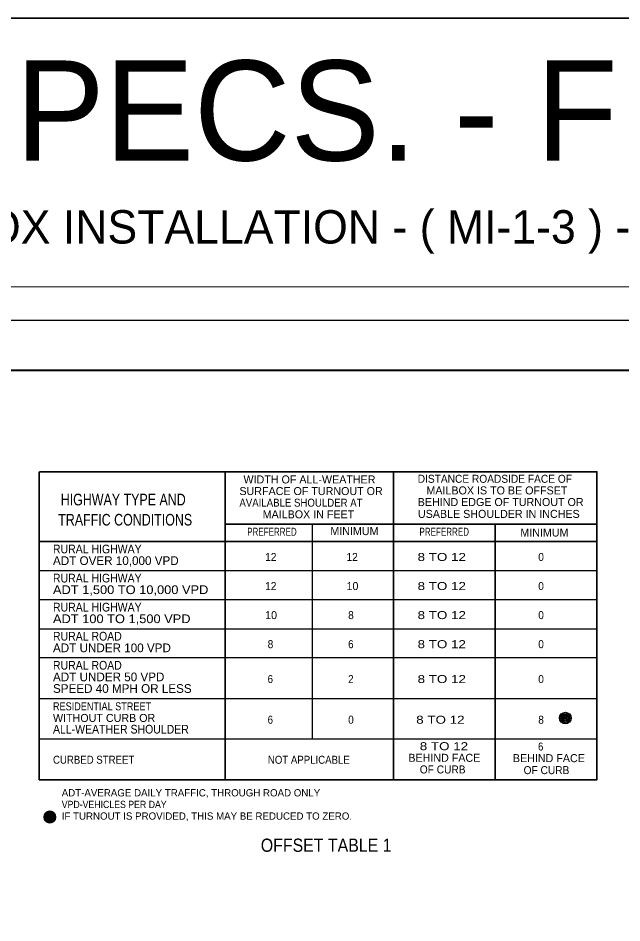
# Model space of a CAD drawing. Extents: x 476 to 850, y 297 to 573.
# Drawn here: x 599.4 to 690, y 437.5 to 573.1 of the extents above; entities that cross this region are included whole.
import ezdxf

# ---------------------------------------------------------------- set-up
doc = ezdxf.new("R2010")
doc.units = 0
doc.header["$LTSCALE"] = 0.48
for name, color, linetype, lineweight in [('1', 7, 'Continuous', 25), ('10', 7, 'Continuous', 13), ('3', 7, 'Continuous', 13)]:
    doc.layers.add(name, color=color, linetype=linetype, lineweight=lineweight)

msp = doc.modelspace()

# ---------------------------------------------------------------- linework, layer by layer
at = {"layer": '1', "lineweight": 13}
msp.add_line((481.8721, 532.8235), (841.8451, 532.8235), dxfattribs=at)
at = {"layer": '1', "lineweight": 40}
msp.add_line((511.8699, 520.3248), (836.8452, 520.3248), dxfattribs=at)
at = {"layer": '1', "lineweight": 35}
for p, q in [((630.4784, 505.1068), (630.4784, 458.9332)), ((655.7433, 505.1068), (655.7433, 458.9332)), ((686.2352, 497.2659), (630.4784, 497.2659)), ((670.9892, 497.2659), (670.9892, 458.9332)), ((686.2352, 494.6524), (602.6, 494.6524))]:
    msp.add_line(p, q, dxfattribs=at)
at = {"layer": '1'}
for p, q in [((643.5464, 497.2659), (643.5464, 465.0316)), ((602.6, 490.2964), (686.2352, 490.2964)), ((602.6, 485.9404), (686.2352, 485.9404)), ((602.6, 481.5844), (686.2352, 481.5844)), ((686.2352, 477.2284), (602.6, 477.2284)), ((602.6, 471.1299), (686.2352, 471.1299)), ((686.2352, 465.0316), (602.6, 465.0316))]:
    msp.add_line(p, q, dxfattribs=at)
msp.add_lwpolyline([(496.8709, 307.8408), (496.8709, 527.824), (841.8451, 527.824)], dxfattribs=at)
at = {"layer": '1', "lineweight": 35}
msp.add_lwpolyline([(602.6, 505.1068), (602.6, 458.9332), (686.2352, 458.9332), (686.2352, 505.1068), (602.6348, 505.1068)], dxfattribs=at)
at = {"layer": '1'}
for radius in [0.8712, 0.697, 0.5227, 0.3485, 0.1742, 0.0871]:
    msp.add_arc((681.4899, 468.1922), radius, 0, 359.99998, dxfattribs=at)
at = {"layer": '10'}
for p, q in [((603.2998, 453.3574), (605.11, 453.3574)), ((603.307, 453.4664), (605.1027, 453.4664)), ((603.3071, 453.2485), (605.1029, 453.2485)), ((603.3274, 453.5753), (605.0823, 453.5753)), ((603.3274, 453.1397), (605.0824, 453.1397)), ((603.3614, 453.0308), (605.0481, 453.0308)), ((603.3616, 453.6842), (605.0482, 453.6842)), ((603.3864, 452.9734), (603.3864, 453.7414)), ((603.4119, 453.793), (604.9977, 453.793)), ((603.4119, 452.9219), (604.9979, 452.9219)), ((603.4831, 453.9019), (604.9267, 453.9019)), ((603.4953, 452.7963), (603.4953, 453.9183)), ((603.5795, 454.0109), (604.8301, 454.0109)), ((603.6042, 452.6815), (603.6042, 454.0331)), ((603.7131, 452.5981), (603.7131, 454.1169)), ((603.7181, 454.1198), (604.6915, 454.1198)), ((603.8219, 452.5384), (603.8219, 454.1764)), ((603.9309, 452.495), (603.9309, 454.2195)), ((603.9622, 454.2287), (604.4473, 454.2287)), ((604.0398, 452.4679), (604.0398, 454.2469)), ((604.1487, 452.455), (604.1487, 454.2598)), ((604.2576, 452.4547), (604.2576, 454.26)), ((604.3664, 452.4673), (604.3664, 454.2474)), ((604.4754, 452.4941), (604.4754, 454.2209)), ((604.5843, 452.5368), (604.5843, 454.1779)), ((604.6932, 452.5959), (604.6932, 454.1188)), ((604.8021, 452.6786), (604.8021, 454.0363)), ((604.9109, 452.7919), (604.9109, 453.923)), ((605.0199, 452.966), (605.0199, 453.7487)), ((603.4829, 452.8129), (604.9267, 452.8129)), ((603.5794, 452.704), (604.8305, 452.704)), ((603.718, 452.5952), (604.6919, 452.5952)), ((603.9619, 452.4863), (604.4484, 452.4863))]:
    msp.add_line(p, q, dxfattribs=at)
at = {"layer": '10', "lineweight": 35}
msp.add_lwpolyline([(476.2469, 296.8306), (849.7528, 296.8306), (849.7528, 573.0926), (476.2469, 573.0926)], close=True, dxfattribs=at)
at = {"layer": '10'}
msp.add_circle((604.2048, 453.3574), 0.9052, dxfattribs=at)

# ---------------------------------------------------------------- texts
at = {"layer": '1'}
for s, height, p in [('WIDTH OF ALL-WEATHER', 1.2, (633.232, 503.3517)), ('SURFACE OF TURNOUT OR', 1.2, (632.6222, 501.6094)), ('MAILBOX IS TO BE OFFSET', 1.2, (660.662, 501.7074)), ('BEHIND EDGE OF TURNOUT OR', 1.2, (659.3552, 499.9649)), ('MAILBOX IN FEET', 1.2, (636.1069, 498.1245)), ('USABLE SHOULDER IN INCHES', 1.2, (659.3901, 498.1876)), ('MINIMUM', 1.2, (646.2579, 495.6089)), ('MINIMUM', 1.2, (674.7392, 495.3914)), ('ADT OVER 10,000 VPD', 1.307, (604.6719, 491.129)), ('10', 1.2, (648.6757, 487.3764)), ('10', 1.2, (636.4789, 483.0204)), ('ADT UNDER 100 VPD', 1.307, (604.6719, 478.061)), ('ADT UNDER 50 VPD', 1.307, (604.6719, 473.705)), ('SPEED 40 MPH OR LESS', 1.307, (604.6719, 471.9626)), ('WITHOUT CURB OR', 1.2, (604.6719, 467.6066)), ('BEHIND FACE', 1.2, (657.9515, 461.6321)), ('BEHIND FACE', 1.2, (673.625, 461.5804)), ('ADT-AVERAGE DAILY TRAFFIC, THROUGH ROAD ONLY', 1.089, (605.9813, 456.4464)), ('IF TURNOUT IS PROVIDED, THIS MAY BE REDUCED TO ZERO.', 1.089, (605.9813, 452.9615))]:
    msp.add_text(s, height=height, dxfattribs=at).set_placement(p)
for s, height, width, p in [('DISTANCE ROADSIDE FACE OF', 1.2, 0.95, (659.3552, 503.4497)), ('HIGHWAY TYPE AND', 1.742, 0.8, (605.83, 500.0653)), ('AVAILABLE SHOULDER AT', 1.2, 0.9, (632.6222, 499.8669)), ('TRAFFIC CONDITIONS', 1.742, 0.8, (605.4539, 497.0426)), ('PREFERRED', 1.2, 0.75, (633.7871, 495.511)), ('PREFERRED', 1.2, 0.75, (659.6219, 495.5109)), ('RURAL HIGHWAY', 1.307, 0.9, (604.6719, 492.8714)), ('12', 1.2, 0.95, (636.4789, 491.7324)), ('12', 1.2, 0.95, (648.6757, 491.7324)), ('8 TO 12', 1.2, 1.25, (659.3371, 491.7324)), ('0', 1.2, 0.95, (677.4252, 491.7324)), ('RURAL HIGHWAY', 1.307, 0.9, (604.6719, 488.5154)), ('12', 1.2, 0.95, (636.4789, 487.3764)), ('8 TO 12', 1.2, 1.25, (659.3371, 487.3764)), ('0', 1.2, 0.95, (677.4252, 487.3764)), ('ADT 1,500 TO 10,000 VPD', 1.307, 1.1, (604.6719, 486.773)), ('RURAL HIGHWAY', 1.307, 0.9, (604.6719, 484.1594)), ('8', 1.2, 0.95, (648.9255, 483.0204)), ('8 TO 12', 1.2, 1.25, (659.3371, 483.0204)), ('0', 1.2, 0.95, (677.4252, 483.0204)), ('ADT 100 TO 1,500 VPD', 1.307, 1.1, (604.6719, 482.417)), ('RURAL ROAD', 1.307, 0.9, (604.6719, 479.8034)), ('8', 1.2, 0.95, (636.8558, 478.6644)), ('6', 1.2, 0.9, (648.9255, 478.6644)), ('8 TO 12', 1.2, 1.25, (659.3371, 478.6644)), ('0', 1.2, 0.95, (677.4252, 478.6644)), ('RURAL ROAD', 1.307, 0.9, (604.6719, 475.4474)), ('6', 1.2, 0.9, (636.8558, 473.4372)), ('2', 1.2, 0.9, (648.9255, 473.4372)), ('8 TO 12', 1.2, 1.25, (659.3371, 473.4372)), ('0', 1.2, 0.95, (677.4252, 473.4372)), ('RESIDENTIAL STREET', 1.2, 0.85, (604.6719, 469.349)), ('6', 1.2, 0.9, (636.8558, 467.3389)), ('0', 1.2, 0.95, (648.9255, 467.3389)), ('8 TO 12', 1.2, 1.25, (659.1301, 467.3389)), ('8', 1.2, 0.95, (677.4252, 467.3389)), ('ALL-WEATHER SHOULDER', 1.307, 0.9, (604.6719, 465.8642)), ('8 TO 12', 1.2, 1.25, (659.6636, 463.3745)), ('6', 1.2, 0.9, (677.3911, 463.3227)), ('CURBED STREET', 1.2, 0.9, (604.6719, 461.3445)), ('NOT APPLICABLE', 1.2, 0.9, (636.8901, 461.3381)), ('OF CURB', 1.2, 0.95, (659.6636, 459.8897)), ('OF CURB', 1.2, 0.95, (675.2335, 459.7862)), ('VPD-VEHICLES PER DAY', 1.089, 0.9, (605.9813, 454.7039)), ('OFFSET TABLE 1', 1.98, 0.9, (635.8294, 448.1444))]:
    msp.add_text(s, height=height, dxfattribs=dict(at, width=width)).set_placement(p)
at = {"layer": '3'}
for s, height, p in [('1988/96 SPECS. - FINAL ENGLISH', 15, (507.59, 551.7411)), ('( p. 99 ) MAILBOX INSTALLATION - ( MI-1-3 ) - FINAL ENGLISH ( 4-14-97 )', 5, (549.6692, 539.3044))]:
    msp.add_text(s, height=height, dxfattribs=at).set_placement(p)

doc.saveas('drawing.dxf')
